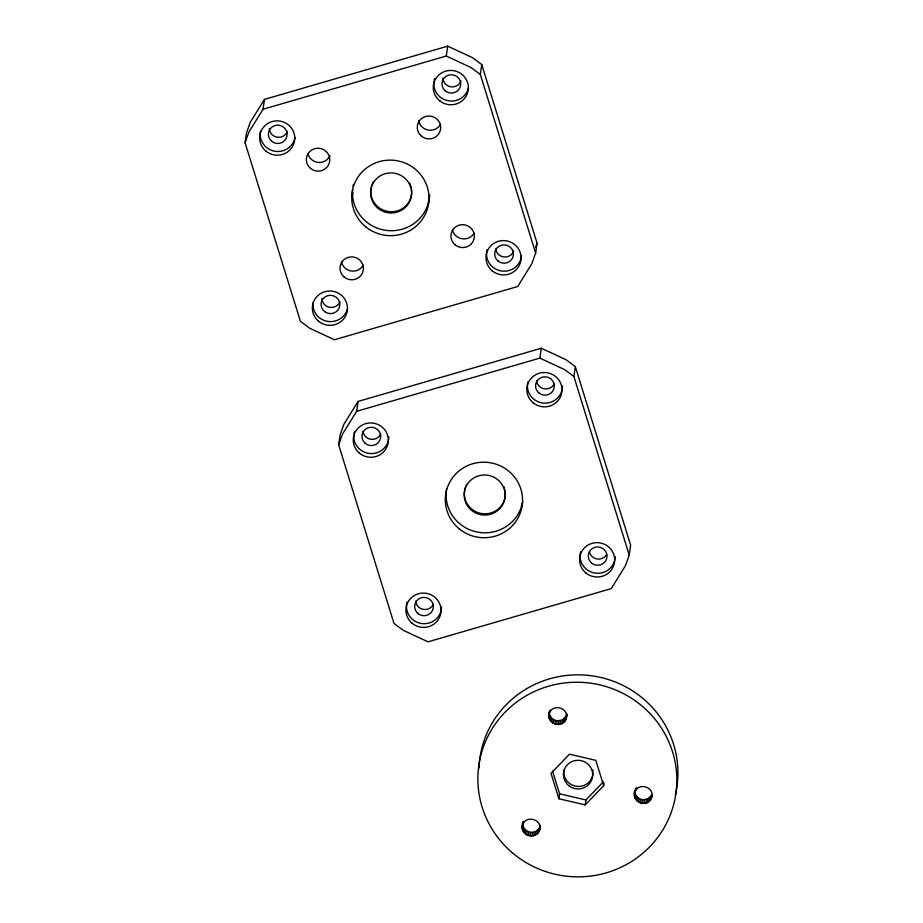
<?xml version="1.0" encoding="UTF-8"?>
<svg xmlns="http://www.w3.org/2000/svg" width="923" height="923" viewBox="0 0 923 923"><rect width="100%" height="100%" fill="white"/><g stroke="black" fill="none" stroke-linecap="round" stroke-linejoin="round"><path stroke-width="1.38" d="M522.326 827.331L523.087 821.851C516.326 837.103 541.351 842.099 540.243 825.312M565.649 719.802L566.78 714.402C567.068 731.385 542.389 724.601 550.108 709.937M539.655 829.558C542.562 818.851 524.76 814.721 522.556 825.554M566.249 718.106L566.837 713.86M652.157 794.518C651.073 810.532 628.125 802.468 635.659 788.819M651.8 796.987C654.476 787.331 639.224 782.15 635.301 791.288M245.091 142.765L246.522 132.889L250.295 122.24L264.474 99.372L447.713 46.15L472.541 57.688L481.748 64.564L537.071 243.141L535.64 253.017L531.867 263.655L517.688 286.522L334.449 339.745L309.62 328.207L300.413 321.331L245.091 142.765L248.875 132.116L263.043 109.249L264.474 99.372M338.672 444.84L340.091 434.964L343.875 424.326L358.043 401.447L541.293 348.225L566.122 359.774L575.329 366.639L630.64 545.216L629.221 555.092L625.436 565.73L611.268 588.609L428.03 641.831L403.201 630.282L393.994 623.417L338.672 444.84L342.456 434.202L356.624 411.323L358.043 401.447M263.043 109.249L446.282 56.026L447.713 46.15M535.64 253.017L480.318 74.44L481.748 64.564M356.624 411.323L539.863 358.112L541.293 348.225M629.221 555.092L573.898 376.515L575.329 366.639M523.156 823.858L523.514 821.389M522.487 829.119L522.868 823.628M523.018 830.838L523.018 825.416M523.906 832.419L524.437 828.716L523.549 827.135M525.106 833.781L525.637 830.077L524.437 828.716M526.572 834.877L527.102 831.173L525.637 830.077M528.233 835.65L528.764 831.946L527.102 831.173M530.021 836.065L530.552 832.361C534.809 832.961 539.217 830.077 540.197 825.854M548.92 715.879L549.508 711.633M531.856 836.111L532.386 832.408M549.081 717.667L549.45 712.175M549.612 719.386L549.612 713.964M533.656 835.788L534.186 832.085M550.5 720.967L551.031 717.263L550.143 715.683M535.352 835.107L535.882 831.392M551.7 722.328L552.231 718.625L551.031 717.263M536.851 834.08L537.394 830.377M553.165 723.424L553.696 719.721L552.231 718.625M538.109 832.788L538.64 829.073M539.055 831.254L539.586 827.55M554.827 724.197L555.358 720.494L553.696 719.721M556.615 724.613L557.146 720.909L562.476 719.94L566.18 716.098M558.45 724.659L558.98 720.955M560.249 724.336L560.78 720.632M561.945 723.644L562.476 719.94M563.445 722.628L563.976 718.925M564.703 721.325L565.234 717.621M604.046 783.246L603.688 785.715L585.205 804.902L558.876 798.73L559.58 793.792L552.554 771.109M585.205 804.902L585.92 799.964L603.434 781.793M634.482 794.761L635.059 790.515M634.632 796.549L635.012 791.057M636.259 789.753L636.605 787.284M635.162 798.268L635.162 792.845M636.051 799.849L636.582 796.145L635.705 794.565M637.251 801.21L637.793 797.507L636.582 796.145M638.716 802.306L639.247 798.603L637.793 797.507M640.377 803.079L640.908 799.376L639.247 798.603M642.166 803.495L642.696 799.791L648.027 798.822L651.742 794.98L651.2 798.683M644 803.541L644.531 799.837M645.8 803.218L646.342 799.514M647.496 802.525L648.027 798.822M648.996 801.51L649.538 797.807M650.254 800.206L650.784 796.503M535.652 247.133L537.071 243.141M549.75 712.406C553.281 704.18 567.01 707.353 566.48 716.329M555.358 720.494L557.146 720.909M640.908 799.376L642.696 799.791M559.58 793.792L585.92 799.964M528.764 831.946L530.552 832.361M446.282 56.026L471.122 67.575L480.318 74.44M539.863 358.112L564.691 369.65L573.898 376.515M603.688 785.715L595.831 760.356L569.503 754.195L551.019 773.382L558.876 798.73M606.711 554.458A9.368 9.149 8.2 0 1 589.347 551.689M554.342 383.668A9.368 9.149 8.2 0 1 536.528 380.853M380.761 434.018A9.368 9.149 8.2 0 1 362.924 431.376M433.325 604.45A9.368 9.149 8.2 0 1 415.592 601.173M522.13 503.877A38.651 37.762 8.2 0 1 521.333 506.404M504.858 489.675A20.491 20.029 8.2 0 1 483.583 513.776A20.491 20.029 8.2 0 1 465.492 487.056M466.092 485.602A20.491 20.029 8.2 0 1 466.796 484.194M503.935 486.663A20.491 20.029 8.2 0 1 504.454 488.152M522.741 501.627A38.651 37.762 8.2 0 1 479.66 532.456A38.651 37.762 8.2 0 1 446.19 491.371M446.294 490.39A38.651 37.762 8.2 0 1 446.582 488.429M615.203 556.454A17.572 17.168 8.2 0 1 595.358 573.125A17.572 17.168 8.2 0 1 580.625 551.781M562.499 386.033A17.572 17.168 8.2 0 1 542.943 403.028A17.572 17.168 8.2 0 1 527.852 381.926M441.575 606.988A17.572 17.168 8.2 0 1 421.615 623.533A17.572 17.168 8.2 0 1 407.031 602.096M388.871 436.856A17.572 17.168 8.2 0 1 370.285 453.551A17.572 17.168 8.2 0 1 353.844 434.618M354.028 433.291A17.572 17.168 8.2 0 1 354.328 431.976M513.742 251.068A9.368 9.149 8.2 0 1 495.651 248.898M461.05 80.924A9.368 9.149 8.2 0 1 442.89 78.063M287.457 131.274A9.368 9.149 8.2 0 1 269.274 128.585M340.045 301.717A9.368 9.149 8.2 0 1 321.965 298.371M428.883 200.522A38.651 37.762 8.2 0 1 428.18 203.072M352.771 194.684A38.651 37.762 8.2 0 1 352.632 192.053M411.554 189.146A20.491 20.029 8.2 0 1 390.81 211.736A20.491 20.029 8.2 0 1 371.104 188.015M371.45 186.481A20.491 20.029 8.2 0 1 371.923 184.981M372.511 183.515A20.491 20.029 8.2 0 1 373.215 182.108M409.708 183.135A20.491 20.029 8.2 0 1 410.354 184.577M410.873 186.077A20.491 20.029 8.2 0 1 411.277 187.6M474.145 233.069A11.711 11.445 8.2 0 1 452.432 229.7M440.548 124.293A11.711 11.445 8.2 0 1 418.638 120.278M330.042 155.641A11.711 11.445 8.2 0 1 307.878 153.46M363.189 265.316A11.711 11.445 8.2 0 1 341.487 261.878M429.68 194.638A38.651 37.762 8.2 0 1 388.606 230.635A38.651 37.762 8.2 0 1 352.609 189.296M353.001 186.354A38.651 37.762 8.2 0 1 353.394 184.415M521.553 255.717A17.572 17.168 8.2 0 1 501.097 270.935A17.572 17.168 8.2 0 1 487.044 249.706M468.446 87.962A17.572 17.168 8.2 0 1 448.001 100.734A17.572 17.168 8.2 0 1 434.006 81.166M434.272 79.851A17.572 17.168 8.2 0 1 434.641 78.547M347.429 308.905A17.572 17.168 8.2 0 1 327.365 321.342A17.572 17.168 8.2 0 1 312.966 302.675M295.025 137.458A17.572 17.168 8.2 0 1 274.662 151.222A17.572 17.168 8.2 0 1 260.459 131.204M478.979 768.224A99.546 97.261 8.2 0 1 591.505 675.763A99.546 97.261 8.2 0 1 675.301 794.945M593.039 772.909A14.641 14.307 8.2 0 1 576.967 786.373A14.641 14.307 8.2 0 1 563.953 769.874M592.866 769.92A14.641 14.307 8.2 0 1 593.028 771.409M459.285 528.879A38.651 37.762 8.2 0 0 522.026 506.565A38.651 37.762 8.2 0 0 470.534 464.454A38.651 37.762 8.2 0 0 459.285 528.879M471.422 510.234A20.491 20.029 8.2 0 0 504.812 498.732A20.491 20.029 8.2 0 0 477.745 476.13A20.491 20.029 8.2 0 0 471.422 510.234M585.886 572.952A17.572 17.168 8.2 0 0 614.418 562.834A17.572 17.168 8.2 0 0 591.032 543.67A17.572 17.168 8.2 0 0 585.886 572.952M591.481 562.972A9.368 9.149 8.2 0 0 606.826 557.942A9.368 9.149 8.2 0 0 594.62 547.431A9.368 9.149 8.2 0 0 591.481 562.972M533.402 403.005A17.572 17.168 8.2 0 0 561.761 392.425A17.572 17.168 8.2 0 0 538.051 373.642A17.572 17.168 8.2 0 0 533.402 403.005M359.474 453.17A17.572 17.168 8.2 0 0 388.075 443.248A17.572 17.168 8.2 0 0 364.816 423.934A17.572 17.168 8.2 0 0 359.474 453.17M412.177 623.302A17.572 17.168 8.2 0 0 440.779 613.368A17.572 17.168 8.2 0 0 417.519 594.054A17.572 17.168 8.2 0 0 412.177 623.302M538.79 392.852A9.368 9.149 8.2 0 0 554.135 387.798A9.368 9.149 8.2 0 0 541.893 377.299A9.368 9.149 8.2 0 0 538.79 392.852M365.243 443.34A9.368 9.149 8.2 0 0 380.53 438.137A9.368 9.149 8.2 0 0 368.185 427.764A9.368 9.149 8.2 0 0 365.243 443.34M418.246 613.714A9.368 9.149 8.2 0 0 433.291 607.888A9.368 9.149 8.2 0 0 420.53 598.023A9.368 9.149 8.2 0 0 418.246 613.714M365.704 226.804A38.651 37.762 8.2 0 0 428.445 204.479A38.651 37.762 8.2 0 0 376.953 162.379A38.651 37.762 8.2 0 0 365.704 226.804M492.305 270.877A17.572 17.168 8.2 0 0 520.837 260.759A17.572 17.168 8.2 0 0 497.451 241.595A17.572 17.168 8.2 0 0 492.305 270.877M439.833 100.919A17.572 17.168 8.2 0 0 468.18 90.339A17.572 17.168 8.2 0 0 444.471 71.556A17.572 17.168 8.2 0 0 439.833 100.919M265.893 151.095A17.572 17.168 8.2 0 0 294.495 141.161A17.572 17.168 8.2 0 0 271.235 121.848A17.572 17.168 8.2 0 0 265.893 151.095M318.597 321.227A17.572 17.168 8.2 0 0 347.198 311.293A17.572 17.168 8.2 0 0 323.938 291.98A17.572 17.168 8.2 0 0 318.597 321.227M454.981 244.722A11.711 11.445 8.2 0 0 474.145 238.342A11.711 11.445 8.2 0 0 458.812 225.27A11.711 11.445 8.2 0 0 454.981 244.722M421.419 136.143A11.711 11.445 8.2 0 0 440.502 129.566A11.711 11.445 8.2 0 0 425.03 116.656A11.711 11.445 8.2 0 0 421.419 136.143M344.025 276.912A11.711 11.445 8.2 0 0 363.201 270.601A11.711 11.445 8.2 0 0 347.913 257.482A11.711 11.445 8.2 0 0 344.025 276.912M310.555 168.413A11.711 11.445 8.2 0 0 329.592 161.71A11.711 11.445 8.2 0 0 314.028 148.903A11.711 11.445 8.2 0 0 310.555 168.413M377.842 208.148A20.491 20.029 8.2 0 0 411.243 196.645A20.491 20.029 8.2 0 0 384.164 174.043A20.491 20.029 8.2 0 0 377.842 208.148M497.901 260.897A9.368 9.149 8.2 0 0 513.257 255.867A9.368 9.149 8.2 0 0 501.039 245.345A9.368 9.149 8.2 0 0 497.901 260.897M445.209 90.777A9.368 9.149 8.2 0 0 460.554 85.724A9.368 9.149 8.2 0 0 448.324 75.225A9.368 9.149 8.2 0 0 445.209 90.777M271.662 141.254A9.368 9.149 8.2 0 0 286.949 136.062A9.368 9.149 8.2 0 0 274.616 125.678A9.368 9.149 8.2 0 0 271.662 141.254M324.665 311.628A9.368 9.149 8.2 0 0 339.71 305.813A9.368 9.149 8.2 0 0 326.95 295.948A9.368 9.149 8.2 0 0 324.665 311.628M512.173 852.644A99.546 97.261 8.2 0 0 675.048 798.626A99.546 97.261 8.2 0 0 544.847 687.37A99.546 97.261 8.2 0 0 512.173 852.644M568.914 785.715A14.641 14.307 8.2 0 0 592.531 776.866A14.641 14.307 8.2 0 0 572.756 761.244A14.641 14.307 8.2 0 0 568.914 785.715"/></g></svg>
